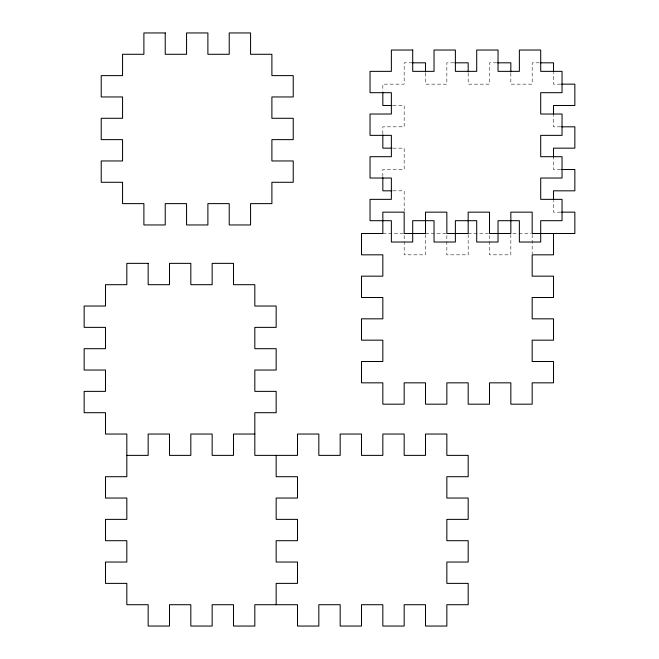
<?xml version="1.0" encoding="UTF-8"?>
<svg xmlns="http://www.w3.org/2000/svg" width="659" height="659" viewBox="0 0 659 659"><rect width="100%" height="100%" fill="white"/><g stroke="black" fill="none" stroke-linecap="round" stroke-linejoin="round"><path stroke-width="0.49" stroke-dasharray="3.29 2.47" d="M412.295 62.819L404.173 62.819L404.173 84.154L382.838 84.154L382.838 91.263M453.952 62.819L446.843 62.819L446.843 84.154L425.508 84.154L425.508 72.976M496.622 62.819L489.505 62.819L489.505 84.154L468.178 84.154L468.178 72.976M539.293 62.819L532.175 62.819L532.175 84.154L510.84 84.154L510.84 72.976M560.628 84.154L553.511 84.154L553.511 72.976M392.995 105.489L404.173 105.489L404.173 126.825L382.838 126.825L382.838 133.934M560.628 126.825L553.511 126.825L553.511 115.646M392.995 148.16L404.173 148.16L404.173 169.495L382.838 169.495L382.838 176.604M560.628 169.495L553.511 169.495L553.511 158.317M392.995 190.822L404.173 190.822L404.173 211.144M560.628 212.157L553.511 212.157L553.511 200.987M382.838 233.492L403.151 233.492M425.508 233.492L445.822 233.492M468.178 233.492L488.492 233.492M512.875 233.492L517.958 233.492M518.971 233.492L531.162 233.492M532.175 234.513L532.175 253.814M510.84 234.513L510.84 254.827L489.505 254.827L489.505 234.513M468.178 234.513L468.178 254.827L446.843 254.827L446.843 234.513M425.508 234.513L425.508 254.827L404.173 254.827L404.173 234.513"/><path stroke-width="0.99" d="M412.295 62.819L425.508 62.819L425.508 71.963M454.965 62.819L468.178 62.819L468.178 71.963M497.636 62.819L510.84 62.819L510.84 71.963M540.306 62.819L553.511 62.819L553.511 71.963M561.641 84.154L574.846 84.154L574.846 105.489L553.511 105.489L553.511 114.633M391.981 105.489L382.838 105.489L382.838 92.276M561.641 126.825L574.846 126.825L574.846 148.16L553.511 148.16L553.511 157.303M391.981 148.16L382.838 148.16L382.838 134.947M561.641 169.495L574.846 169.495L574.846 190.822L553.511 190.822L553.511 199.965M391.981 190.822L382.838 190.822L382.838 177.617M561.641 212.157L574.846 212.157L574.846 233.492L532.175 233.492L532.175 212.157L510.84 212.157L510.84 233.492L489.505 233.492L489.505 212.157L468.178 212.157L468.178 233.492L446.843 233.492L446.843 212.157L425.508 212.157L425.508 233.492L404.173 233.492L404.173 212.157L382.838 212.157L382.838 233.492L361.503 233.492L361.503 254.827L382.838 254.827L382.838 276.162L361.503 276.162L361.503 297.497L382.838 297.497L382.838 318.832L361.503 318.832L361.503 340.168L382.838 340.168L382.838 361.503L361.503 361.503L361.503 382.838L382.838 382.838L382.838 404.173L404.173 404.173L404.173 382.838L425.508 382.838L425.508 404.173L446.843 404.173L446.843 382.838L468.178 382.838L468.178 404.173L489.505 404.173L489.505 382.838L510.84 382.838L510.84 404.173L532.175 404.173L532.175 382.838L553.511 382.838L553.511 361.503L532.175 361.503L532.175 340.168L553.511 340.168L553.511 318.832L532.175 318.832L532.175 297.497L553.511 297.497L553.511 276.162L532.175 276.162L532.175 254.827L553.511 254.827L553.511 233.492M254.827 434.042L233.492 434.042L233.492 455.377L212.157 455.377L212.157 434.042L190.822 434.042L190.822 455.377L169.495 455.377L169.495 434.042L148.16 434.042L148.16 455.377L126.825 455.377M276.162 455.377L276.162 476.712L297.497 476.712L297.497 498.039L276.162 498.039L276.162 519.374L297.497 519.374L297.497 540.709L276.162 540.709L276.162 562.045L297.497 562.045L297.497 583.38L276.162 583.38L276.162 604.715M165.228 32.95L143.893 32.95L143.893 54.285L122.558 54.285L122.558 75.62L101.222 75.62L101.222 96.955L122.558 96.955L122.558 118.29L101.222 118.29L101.222 139.626L122.558 139.626L122.558 160.961L101.222 160.961L101.222 182.288L122.558 182.288L122.558 203.623L143.893 203.623L143.893 224.958L165.228 224.958L165.228 203.623L186.555 203.623L186.555 224.958L207.89 224.958L207.89 203.623L229.225 203.623L229.225 224.958L250.56 224.958L250.56 203.623L271.895 203.623L271.895 182.288L293.23 182.288L293.23 160.961L271.895 160.961L271.895 139.626L293.23 139.626L293.23 118.29L271.895 118.29L271.895 96.955L293.23 96.955L293.23 75.62L271.895 75.62L271.895 54.285L250.56 54.285L250.56 32.95L229.225 32.95L229.225 54.285L207.89 54.285L207.89 32.95L186.555 32.95L186.555 54.285L165.228 54.285L165.228 32.95M412.707 50.018L391.372 50.018L391.372 71.353L370.037 71.353L370.037 92.688L391.372 92.688L391.372 114.023L370.037 114.023L370.037 135.359L391.372 135.359L391.372 156.694L370.037 156.694L370.037 178.029L391.372 178.029L391.372 199.356L370.037 199.356L370.037 220.691L391.372 220.691L391.372 242.026L412.707 242.026L412.707 220.691L434.042 220.691L434.042 242.026L455.377 242.026L455.377 220.691L476.712 220.691L476.712 242.026L498.039 242.026L498.039 220.691L519.374 220.691L519.374 242.026L540.709 242.026L540.709 220.691L562.045 220.691L562.045 199.356L540.709 199.356L540.709 178.029L562.045 178.029L562.045 156.694L540.709 156.694L540.709 135.359L562.045 135.359L562.045 114.023L540.709 114.023L540.709 92.688L562.045 92.688L562.045 71.353L540.709 71.353L540.709 50.018L519.374 50.018L519.374 71.353L498.039 71.353L498.039 50.018L476.712 50.018L476.712 71.353L455.377 71.353L455.377 50.018L434.042 50.018L434.042 71.353L412.707 71.353L412.707 50.018M148.16 263.361L126.825 263.361L126.825 284.696L105.489 284.696L105.489 306.031L84.154 306.031L84.154 327.366L105.489 327.366L105.489 348.702L84.154 348.702L84.154 370.037L105.489 370.037L105.489 391.372L84.154 391.372L84.154 412.707L105.489 412.707L105.489 434.042L126.825 434.042L126.825 476.712L105.489 476.712L105.489 498.039L126.825 498.039L126.825 519.374L105.489 519.374L105.489 540.709L126.825 540.709L126.825 562.045L105.489 562.045L105.489 583.38L126.825 583.38L126.825 604.715L148.16 604.715L148.16 626.05L169.495 626.05L169.495 604.715L190.822 604.715L190.822 626.05L212.157 626.05L212.157 604.715L233.492 604.715L233.492 626.05L254.827 626.05L254.827 604.715L297.497 604.715L297.497 626.05L318.832 626.05L318.832 604.715L340.168 604.715L340.168 626.05L361.503 626.05L361.503 604.715L382.838 604.715L382.838 626.05L404.173 626.05L404.173 604.715L425.508 604.715L425.508 626.05L446.843 626.05L446.843 604.715L468.178 604.715L468.178 583.38L446.843 583.38L446.843 562.045L468.178 562.045L468.178 540.709L446.843 540.709L446.843 519.374L468.178 519.374L468.178 498.039L446.843 498.039L446.843 476.712L468.178 476.712L468.178 455.377L446.843 455.377L446.843 434.042L425.508 434.042L425.508 455.377L404.173 455.377L404.173 434.042L382.838 434.042L382.838 455.377L361.503 455.377L361.503 434.042L340.168 434.042L340.168 455.377L318.832 455.377L318.832 434.042L297.497 434.042L297.497 455.377L254.827 455.377L254.827 412.707L276.162 412.707L276.162 391.372L254.827 391.372L254.827 370.037L276.162 370.037L276.162 348.702L254.827 348.702L254.827 327.366L276.162 327.366L276.162 306.031L254.827 306.031L254.827 284.696L233.492 284.696L233.492 263.361L212.157 263.361L212.157 284.696L190.822 284.696L190.822 263.361L169.495 263.361L169.495 284.696L148.16 284.696L148.16 263.361"/></g></svg>
